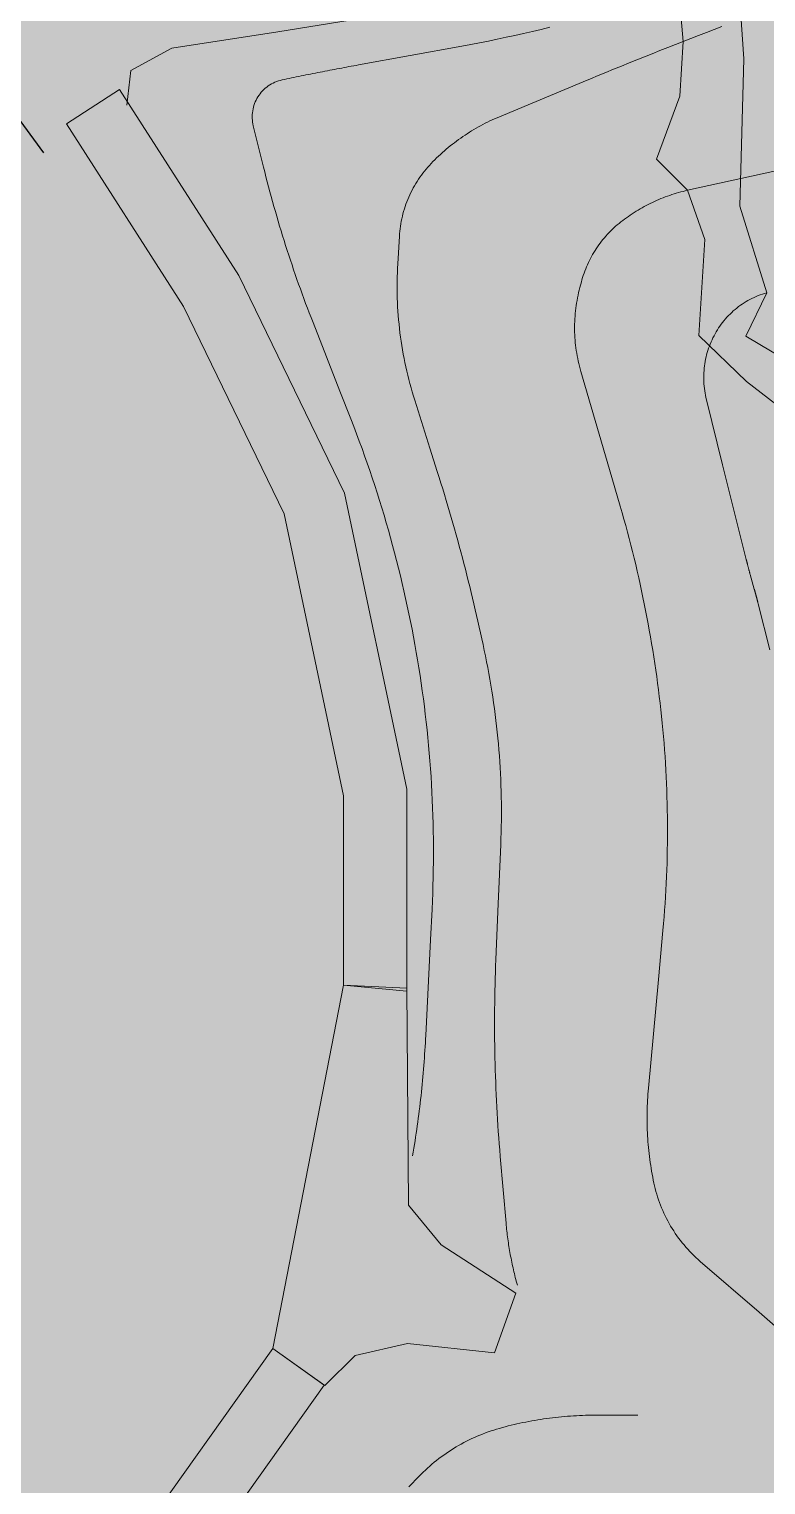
# Model space of a CAD drawing. Header units: metres. Extents: x 68582 to 69192, y 19191 to 19633.
# Drawn here: x 68836.36 to 68859.64, y 19323.81 to 19369.8 of the extents above; entities that cross this region are included whole.
import ezdxf

# ---------------------------------------------------------------- set-up
doc = ezdxf.new("R2010")
doc.units = ezdxf.units.M
doc.layers.get('0').update_dxf_attribs({"lineweight": 15})
doc.layers.add('Kasvillisuus', color=7, linetype='Continuous', lineweight=5)
doc.layers.add('None', color=7, linetype='Continuous', lineweight=5)

msp = doc.modelspace()

# ---------------------------------------------------------------- hatches: boundary and pattern name
at = {"true_color": 0xd1f0d1, "transparency": 33554687}
msp.add_hatch(color=254, dxfattribs=at).paths.add_polyline_path([(68588.122, 19191.443), (69192.296, 19191.443), (69192.296, 19628.232), (68588.122, 19628.232)], flags=0)
at = {"true_color": 0xffffff, "transparency": 33554687}
msp.add_hatch(color=7, dxfattribs=at).paths.add_polyline_path([(68839.223, 19367.89), (68842.992, 19362.017), (68846.326, 19355.142), (68848.3, 19345.789), (68848.3, 19339.407), (68846.3, 19339.6), (68846.3, 19345.58), (68844.42, 19354.49), (68841.244, 19361.037), (68837.54, 19366.81)], flags=0)
at = {"layer": 'Kasvillisuus', "true_color": 0xffffff, "transparency": 33554687}
msp.add_hatch(color=7, dxfattribs=at).paths.add_polyline_path([(68858.682, 19372.712), (68858.95, 19368.858), (68858.819, 19364.203), (68859.667, 19361.473), (68859.007, 19360.102), (68860.232, 19359.373), (68862.296, 19357.89), (68863.997, 19356.777), (68866.732, 19354.156), (68870.444, 19352.332), (68873.015, 19351.378), (68873.714, 19350.99), (68873.639, 19349.761), (68874.405, 19347.949), (68873.819, 19346.799), (68872.278, 19344.732), (68872.204, 19343.636), (68872.845, 19342.728), (68872.591, 19341.578), (68871.793, 19341.761), (68871.941, 19342.51), (68871.257, 19343.484), (68871.219, 19344.392), (68871.941, 19345.488), (68872.797, 19346.821), (68873.447, 19347.718), (68872.939, 19349.553), (68871.941, 19350.479), (68868.808, 19351.889), (68865.666, 19353.129), (68863.468, 19354.884), (68861.483, 19356.777), (68859.025, 19358.665), (68857.524, 19360.125), (68857.716, 19363.158), (68857.168, 19364.708), (68856.19, 19365.697), (68856.927, 19367.682), (68857.028, 19369.409), (68856.783, 19372.194)], flags=0)
at = {"layer": 'None', "linetype": 'Continuous', "lineweight": 0, "true_color": 0xffffff, "transparency": 33554687}
h = msp.add_hatch(color=7, dxfattribs=at)
h.paths.add_polyline_path([(68799.84, 19386.02), (68789.95, 19386.9), (68781.97, 19386.61), (68773.27, 19384.56), (68766.62, 19381.94), (68748.84, 19370.6), (68746.75, 19366.63), (68746.49, 19363.19), (68746.68, 19359.75), (68746.03, 19354.21), (68745.717, 19353), (68743.653, 19353), (68744.06, 19354.58), (68744.68, 19359.8), (68744.41, 19364.47), (68740.99, 19370.95), (68732.83, 19377.49), (68729.15, 19380.5), (68725.54, 19384.08), (68723.21, 19387.28), (68721.23, 19392.29), (68719.51, 19395.27), (68718.26, 19396.33), (68715.99, 19397.05), (68713.09, 19396.09), (68709.999, 19395.093), (68706, 19393.939), (68706, 19396.061), (68709, 19396.875), (68712.39, 19397.97), (68715.98, 19399.15), (68723.43, 19403.64), (68726.42, 19405.66), (68738.87, 19414.06), (68755.26, 19419.94), (68769.04, 19422.04), (68772.54, 19421.8), (68773.32, 19423.3), (68774.64, 19437.94), (68769.945, 19438.437), (68769.945, 19440.561), (68775.04, 19440.09), (68776.38, 19443.85), (68778.83, 19449.39), (68788.17, 19454.78), (68799.23, 19458.52), (68810.37, 19459.06), (68812.62, 19459.06), (68813.19, 19459.39), (68812.88, 19460.43), (68812.23, 19461.42), (68807.67, 19464.89), (68804.352, 19467.88), (68807.345, 19467.88), (68809.01, 19466.38), (68816.28, 19460.87), (68820.74, 19459.23), (68822.38, 19459.08), (68863.02, 19459.98), (68877.74, 19459.98), (68881.35, 19460.13), (68882.82, 19460.98), (68884.56, 19462.92), (68885.32, 19464.46), (68885.28, 19464.62), (68886.523, 19467.88), (68889.195, 19467.88), (68887.91, 19464.51), (68888.83, 19461.29), (68890.11, 19460.02), (68896, 19455.662), (68896, 19452.573), (68892.13, 19455.44), (68890.38, 19456.4), (68887.85, 19457.18), (68885.39, 19456.76), (68884.03, 19455.4), (68883.66, 19454.19), (68883.71, 19454.1), (68883.28, 19452.99), (68872.46, 19424.51), (68870.39, 19417.14), (68870.324, 19417.017), (68870.474, 19416.931), (68870.06, 19412.46), (68871.13, 19408.51), (68871.83, 19407.09), (68880.85, 19393.85), (68887.33, 19386.26), (68890.4, 19384.17), (68890.2, 19381.49), (68887.83, 19380.47), (68887.07, 19378.35), (68887.07, 19375.09), (68884.83, 19375.09), (68884.73, 19379.14), (68883.91, 19380.24), (68883.22, 19380.45), (68882.08, 19380.41), (68868.03, 19375.262), (68852.77, 19371.1), (68844.22, 19369.71), (68840.87, 19369.2), (68839.58, 19368.49), (68839.45, 19367.4), (68836.83, 19365.887), (68835.04, 19368.32), (68829.92, 19372.32), (68819.958, 19378.79), (68812.33, 19382.242), (68806.83, 19384.09)], flags=0)
h.paths.add_polyline_path([(68775.85, 19423.46), (68776.37, 19421.28), (68790.55, 19418.32), (68795.86, 19416.83), (68807.28, 19413.96), (68831.23, 19411.69), (68853.45, 19410.37), (68856.89, 19410.37), (68860.28, 19410.76), (68863.66, 19412.78), (68866.24, 19416.21), (68870.38, 19426.08), (68880.96, 19453.92), (68879.25, 19457.05), (68877.45, 19457.48), (68863.03, 19457.48), (68821.63, 19456.56), (68810.43, 19456.56), (68799.7, 19456.04), (68789.2, 19452.49), (68780.77, 19447.62), (68777.69, 19440.94)], flags=0)
h.paths.add_polyline_path([(68870.05, 19404.5), (68868.305, 19405.629), (68865.01, 19407.11), (68858.23, 19407.87), (68853.41, 19407.87), (68831.02, 19409.2), (68806.85, 19411.49), (68795.21, 19414.42), (68789.97, 19415.89), (68774.31, 19419.16), (68769.945, 19419.863), (68769.03, 19420.01), (68755.76, 19418), (68739.78, 19412.27), (68727.67, 19404.09), (68724.16, 19400.73), (68722.5, 19396.61), (68723.23, 19392.69), (68724.97, 19388.26), (68727.16, 19385.29), (68730.49, 19381.99), (68734.25, 19378.92), (68741.76, 19372.9), (68745.33, 19372.02), (68747.84, 19372.34), (68765.71, 19383.73), (68772.69, 19386.48), (68781.68, 19388.6), (68790.1, 19389.11), (68799.84, 19388.21), (68805.18, 19386.88), (68812.83, 19384.23), (68820.66, 19380.72), (68826.29, 19377.07), (68835.18, 19371.98), (68842.61, 19371.51), (68849.74, 19372.37), (68867.92, 19377.04), (68876.83, 19380.304), (68882.08, 19382.65), (68882.98, 19385.18), (68882.4, 19387.3), (68875.5, 19397.08)], flags=0)
for points in [[(68879.399, 19311.633), (68877.798, 19310.371), (68875.792, 19308.805), (68875.183, 19308.335), (68868.104, 19303.063), (68867.094, 19302.335), (68865.513, 19301.236), (68863.895, 19300.192), (68862.242, 19299.205), (68860.556, 19298.275), (68858.839, 19297.403), (68856.656, 19296.384), (68854.442, 19295.434), (68852.198, 19294.554), (68849.929, 19293.745), (68849.864, 19293.723), (68845.214, 19292.203), (68840.531, 19290.782), (68838.893, 19290.304), (68827.439, 19286.983), (68826.59, 19286.739), (68821.688, 19285.417), (68816.744, 19284.263), (68815.47, 19283.988), (68814.416, 19283.778), (68813.356, 19283.6), (68812.292, 19283.453), (68811.223, 19283.34), (68810.152, 19283.258), (68809.079, 19283.209), (68808.004, 19283.193), (68805.891, 19283.193), (68805.754, 19283.195), (68805.617, 19283.202), (68805.481, 19283.214), (68805.345, 19283.23), (68805.209, 19283.251), (68805.075, 19283.277), (68804.941, 19283.307), (68804.809, 19283.342), (68804.677, 19283.381), (68804.548, 19283.425), (68804.419, 19283.473), (68804.293, 19283.525), (68804.168, 19283.582), (68804.045, 19283.643), (68803.925, 19283.708), (68803.807, 19283.777), (68803.691, 19283.85), (68803.578, 19283.927), (68803.467, 19284.008), (68803.359, 19284.093), (68803.254, 19284.181), (68803.153, 19284.273), (68803.054, 19284.368), (68802.592, 19284.844), (68802.145, 19285.334), (68801.712, 19285.837), (68801.295, 19286.353), (68800.893, 19286.881), (68800.674, 19287.178), (68800.48, 19287.45), (68800.295, 19287.729), (68800.119, 19288.013), (68799.953, 19288.303), (68799.795, 19288.598), (68799.648, 19288.897), (68799.51, 19289.202), (68799.382, 19289.511), (68799.264, 19289.823), (68799.156, 19290.14), (68799.059, 19290.46), (68798.971, 19290.782), (68797.019, 19298.503), (68795.08, 19298.013), (68797.062, 19290.175), (68797.161, 19289.809), (68797.271, 19289.446), (68797.394, 19289.088), (68797.527, 19288.733), (68797.672, 19288.383), (68797.829, 19288.038), (68797.996, 19287.698), (68798.174, 19287.364), (68798.363, 19287.035), (68798.563, 19286.713), (68798.773, 19286.398), (68798.992, 19286.089), (68799.082, 19285.967), (68799.602, 19285.284), (68800.142, 19284.616), (68800.702, 19283.965), (68801.282, 19283.331), (68801.88, 19282.714), (68802.007, 19282.591), (68802.139, 19282.472), (68802.274, 19282.358), (68802.414, 19282.248), (68802.557, 19282.144), (68802.704, 19282.044), (68802.854, 19281.949), (68803.007, 19281.86), (68803.163, 19281.775), (68803.321, 19281.696), (68803.483, 19281.623), (68803.647, 19281.555), (68803.813, 19281.493), (68803.981, 19281.436), (68804.151, 19281.386), (68804.322, 19281.341), (68804.495, 19281.302), (68804.67, 19281.269), (68804.845, 19281.241), (68805.021, 19281.22), (68805.198, 19281.205), (68805.375, 19281.196), (68805.552, 19281.193), (68807.697, 19281.193), (68808.919, 19281.212), (68810.141, 19281.267), (68811.36, 19281.36), (68812.576, 19281.489), (68813.787, 19281.656), (68814.993, 19281.859), (68816.192, 19282.098), (68817.096, 19282.293), (68822.18, 19283.474), (68827.223, 19284.816), (68827.979, 19285.03), (68839.523, 19288.35), (68841.061, 19288.799), (68845.823, 19290.25), (68850.549, 19291.815), (68852.887, 19292.661), (68855.198, 19293.576), (68857.481, 19294.56), (68859.732, 19295.613), (68861.503, 19296.512), (68863.242, 19297.472), (68864.947, 19298.49), (68866.616, 19299.567), (68868.246, 19300.7), (68869.221, 19301.403), (68874.194, 19305.069), (68879.086, 19308.84), (68880, 19309.56), (68880, 19309.552), (68880.367, 19309.849), (68880.637, 19310.062), (68880.634, 19310.066), (68880.638, 19310.069), (68887.29, 19315.91), (68893.09, 19323.03), (68893.83, 19325.93), (68893.21, 19337.69), (68892.49, 19348.09), (68892.03, 19350.11), (68888.65, 19357.92), (68887.12, 19378.3), (68885.126, 19378.15), (68886.681, 19357.434), (68890.121, 19349.485), (68890.506, 19347.797), (68891.214, 19337.569), (68891.817, 19326.129), (68891.261, 19323.951), (68885.845, 19317.303), (68881.465, 19313.457), (68880.681, 19313.245), (68876.686, 19315.146), (68863.424, 19324.347), (68855.05, 19328.678), (68851.745, 19329.863), (68851.07, 19327.98), (68854.25, 19326.84), (68862.39, 19322.63), (68862.85, 19322.311), (68862.718, 19321.246), (68863.869, 19321.246), (68863.951, 19321.547), (68875.68, 19313.41), (68879.4, 19311.64), (68879.48, 19311.539), (68879.475, 19311.537)], [(68844.06, 19328.12), (68846.3, 19339.6), (68848.3, 19339.503), (68848.35, 19332.65), (68849.38, 19331.39), (68851.745, 19329.863), (68851.07, 19327.98), (68848.32, 19328.28), (68846.66, 19327.9), (68845.705, 19326.945)], [(68845.69, 19326.96), (68841.203, 19320.654), (68833.23, 19312.682), (68825.066, 19308.231), (68816.848, 19305.444), (68807.549, 19303.899), (68800.33, 19303.063), (68800.1, 19305.05), (68807.27, 19305.88), (68816.36, 19307.39), (68824.26, 19310.07), (68832.02, 19314.3), (68839.67, 19321.95), (68844.06, 19328.12)]]:
    msp.add_hatch(color=7, dxfattribs=at).paths.add_polyline_path(points, flags=0)

# ---------------------------------------------------------------- linework, layer by layer
at = {"layer": 'Kasvillisuus', "color": 7, "true_color": 0xffffff, "transparency": 33554687}
for points in [[(68858.682, 19372.712), (68858.95, 19368.858), (68858.819, 19364.203), (68859.667, 19361.473), (68859.007, 19360.102), (68860.232, 19359.373)], [(68861.483, 19356.777), (68859.025, 19358.665), (68857.524, 19360.125), (68857.716, 19363.158), (68857.168, 19364.708), (68856.19, 19365.697), (68856.927, 19367.682), (68857.028, 19369.409), (68856.783, 19372.194)]]:
    msp.add_lwpolyline(points, dxfattribs=at)
at = {"layer": 'None', "color": 7, "linetype": 'Continuous', "lineweight": 25, "true_color": 0xffffff, "transparency": 33554687}
msp.add_lwpolyline([(68836.83, 19365.887), (68835.04, 19368.32), (68829.92, 19372.32), (68819.958, 19378.79), (68812.33, 19382.242), (68806.83, 19384.09), (68799.84, 19386.02)], dxfattribs=at)
at = {"layer": 'None', "color": 7, "linetype": 'Continuous', "lineweight": 0, "true_color": 0xffffff, "transparency": 33554687}
msp.add_lwpolyline([(68884.83, 19375.09), (68884.73, 19379.14), (68883.91, 19380.24), (68883.22, 19380.45), (68882.08, 19380.41), (68868.03, 19375.262), (68852.77, 19371.1), (68844.22, 19369.71), (68840.87, 19369.2), (68839.58, 19368.49), (68839.45, 19367.4)], dxfattribs=at)
at = {"layer": 'None', "color": 7, "linetype": 'Continuous', "lineweight": 5, "transparency": 33554687}
for points in [[(68848.48, 19334.2), (68848.501, 19334.325), (68848.52, 19334.443), (68848.539, 19334.561), (68848.558, 19334.679), (68848.576, 19334.798), (68848.593, 19334.916), (68848.61, 19335.035), (68848.627, 19335.153), (68848.643, 19335.272), (68848.659, 19335.39), (68848.674, 19335.509), (68848.689, 19335.628), (68848.704, 19335.747), (68848.718, 19335.865), (68848.731, 19335.984), (68848.745, 19336.103), (68848.757, 19336.222), (68848.77, 19336.341), (68848.781, 19336.46), (68848.793, 19336.58), (68848.804, 19336.699), (68848.814, 19336.818), (68848.824, 19336.937), (68848.834, 19337.057), (68848.843, 19337.176), (68848.852, 19337.295), (68848.86, 19337.415), (68848.868, 19337.534), (68848.876, 19337.654), (68848.883, 19337.773), (68848.889, 19337.893), (68848.895, 19338.004), (68849.045, 19341.025), (68849.093, 19341.995), (68849.105, 19342.251), (68849.115, 19342.498), (68849.123, 19342.745), (68849.129, 19342.992), (68849.134, 19343.239), (68849.137, 19343.486), (68849.138, 19343.734), (68849.138, 19343.963), (68849.136, 19344.21), (68849.133, 19344.457), (68849.128, 19344.704), (68849.121, 19344.951), (68849.112, 19345.198), (68849.102, 19345.445), (68849.09, 19345.692), (68849.077, 19345.939), (68849.062, 19346.185), (68849.045, 19346.432), (68849.027, 19346.679), (68849.007, 19346.925), (68848.985, 19347.171), (68848.961, 19347.417), (68848.936, 19347.663), (68848.91, 19347.909), (68848.881, 19348.155), (68848.851, 19348.4), (68848.819, 19348.645), (68848.786, 19348.89), (68848.751, 19349.134), (68848.715, 19349.379), (68848.676, 19349.623), (68848.635, 19349.875), (68848.595, 19350.111), (68848.552, 19350.354), (68848.507, 19350.597), (68848.461, 19350.84), (68848.413, 19351.082), (68848.364, 19351.325), (68848.312, 19351.567), (68848.26, 19351.808), (68848.206, 19352.049), (68848.15, 19352.29), (68848.093, 19352.531), (68848.034, 19352.771), (68847.973, 19353.011), (68847.911, 19353.25), (68847.848, 19353.489), (68847.783, 19353.727), (68847.716, 19353.966), (68847.648, 19354.203), (68847.578, 19354.44), (68847.507, 19354.677), (68847.434, 19354.913), (68847.359, 19355.149), (68847.284, 19355.384), (68847.206, 19355.619), (68847.127, 19355.853), (68847.047, 19356.087), (68846.964, 19356.321), (68846.881, 19356.553), (68846.796, 19356.785), (68846.709, 19357.017), (68846.621, 19357.248), (68846.529, 19357.485), (68846.185, 19358.36), (68845.333, 19360.528), (68845.272, 19360.685), (68845.214, 19360.835), (68845.156, 19360.986), (68845.1, 19361.137), (68845.044, 19361.288), (68844.988, 19361.439), (68844.934, 19361.59), (68844.879, 19361.742), (68844.826, 19361.894), (68844.773, 19362.046), (68844.72, 19362.199), (68844.669, 19362.351), (68844.618, 19362.504), (68844.567, 19362.657), (68844.518, 19362.81), (68844.468, 19362.963), (68844.42, 19363.117), (68844.372, 19363.271), (68844.325, 19363.425), (68844.278, 19363.579), (68844.232, 19363.733), (68844.186, 19363.888), (68844.142, 19364.042), (68844.098, 19364.197), (68844.054, 19364.353), (68844.011, 19364.508), (68843.969, 19364.663), (68843.928, 19364.819), (68843.887, 19364.975), (68843.846, 19365.131), (68843.807, 19365.287), (68843.77, 19365.435), (68843.446, 19366.744), (68843.433, 19366.803), (68843.423, 19366.862), (68843.416, 19366.921), (68843.412, 19366.981), (68843.411, 19367.04), (68843.413, 19367.099), (68843.418, 19367.159), (68843.426, 19367.218), (68843.437, 19367.277), (68843.451, 19367.335), (68843.467, 19367.392), (68843.487, 19367.449), (68843.509, 19367.504), (68843.534, 19367.558), (68843.562, 19367.611), (68843.593, 19367.662), (68843.626, 19367.712), (68843.661, 19367.76), (68843.699, 19367.806), (68843.739, 19367.851), (68843.781, 19367.893), (68843.825, 19367.933), (68843.872, 19367.971), (68843.92, 19368.006), (68843.969, 19368.039), (68844.021, 19368.07), (68844.074, 19368.097), (68844.128, 19368.122), (68844.183, 19368.145), (68844.24, 19368.164), (68844.297, 19368.181), (68844.355, 19368.195), (68844.427, 19368.21), (68844.503, 19368.226), (68844.578, 19368.242), (68844.654, 19368.258), (68844.728, 19368.273), (68844.804, 19368.289), (68844.88, 19368.305), (68844.955, 19368.32), (68845.031, 19368.335), (68845.106, 19368.351), (68845.182, 19368.366), (68845.256, 19368.381), (68845.332, 19368.396), (68845.408, 19368.411), (68845.483, 19368.426), (68845.559, 19368.441), (68845.634, 19368.456), (68845.71, 19368.471), (68845.785, 19368.485), (68845.861, 19368.5), (68845.937, 19368.515), (68846.012, 19368.529), (68846.089, 19368.543), (68846.163, 19368.558), (68846.24, 19368.572), (68846.315, 19368.586), (68846.391, 19368.6), (68846.467, 19368.615), (68846.542, 19368.628), (68846.618, 19368.643), (68846.693, 19368.656), (68846.772, 19368.67), (68850.04, 19369.265), (68850.32, 19369.317), (68850.598, 19369.37), (68850.876, 19369.425), (68851.155, 19369.482), (68851.432, 19369.541), (68851.709, 19369.601), (68851.987, 19369.663), (68852.263, 19369.727), (68852.539, 19369.792), (68852.814, 19369.86)], [(68851.79, 19330.12), (68851.773, 19330.182), (68851.756, 19330.242), (68851.74, 19330.302), (68851.725, 19330.362), (68851.71, 19330.422), (68851.695, 19330.483), (68851.68, 19330.543), (68851.666, 19330.604), (68851.652, 19330.664), (68851.639, 19330.725), (68851.626, 19330.786), (68851.613, 19330.847), (68851.601, 19330.908), (68851.589, 19330.969), (68851.577, 19331.03), (68851.566, 19331.091), (68851.555, 19331.152), (68851.544, 19331.213), (68851.534, 19331.274), (68851.524, 19331.336), (68851.514, 19331.397), (68851.505, 19331.459), (68851.496, 19331.52), (68851.488, 19331.582), (68851.48, 19331.643), (68851.472, 19331.705), (68851.465, 19331.767), (68851.458, 19331.829), (68851.451, 19331.89), (68851.445, 19331.952), (68851.439, 19332.014), (68851.434, 19332.073), (68851.25, 19334.185), (68851.233, 19334.39), (68851.217, 19334.585), (68851.202, 19334.778), (68851.188, 19334.972), (68851.175, 19335.167), (68851.162, 19335.36), (68851.15, 19335.555), (68851.14, 19335.749), (68851.129, 19335.943), (68851.12, 19336.138), (68851.111, 19336.332), (68851.104, 19336.526), (68851.097, 19336.72), (68851.09, 19336.915), (68851.085, 19337.11), (68851.08, 19337.304), (68851.076, 19337.498), (68851.073, 19337.692), (68851.071, 19337.887), (68851.069, 19338.082), (68851.068, 19338.276), (68851.068, 19338.447), (68851.069, 19338.641), (68851.07, 19338.836), (68851.073, 19339.031), (68851.076, 19339.225), (68851.08, 19339.42), (68851.084, 19339.614), (68851.089, 19339.808), (68851.096, 19340.003), (68851.103, 19340.197), (68851.111, 19340.404), (68851.185, 19342.17), (68851.264, 19344.04), (68851.271, 19344.233), (68851.277, 19344.421), (68851.281, 19344.608), (68851.284, 19344.795), (68851.285, 19344.983), (68851.285, 19345.158), (68851.283, 19345.345), (68851.281, 19345.533), (68851.276, 19345.72), (68851.27, 19345.907), (68851.263, 19346.095), (68851.255, 19346.281), (68851.245, 19346.469), (68851.233, 19346.656), (68851.22, 19346.842), (68851.206, 19347.029), (68851.19, 19347.216), (68851.173, 19347.403), (68851.154, 19347.589), (68851.134, 19347.775), (68851.112, 19347.961), (68851.089, 19348.147), (68851.065, 19348.333), (68851.039, 19348.519), (68851.012, 19348.704), (68850.983, 19348.889), (68850.953, 19349.074), (68850.921, 19349.259), (68850.888, 19349.443), (68850.854, 19349.627), (68850.818, 19349.811), (68850.78, 19350), (68850.744, 19350.172), (68850.706, 19350.356), (68850.666, 19350.54), (68850.626, 19350.724), (68850.585, 19350.907), (68850.544, 19351.091), (68850.502, 19351.275), (68850.459, 19351.457), (68850.416, 19351.641), (68850.373, 19351.824), (68850.328, 19352.006), (68850.284, 19352.189), (68850.238, 19352.372), (68850.192, 19352.554), (68850.146, 19352.737), (68850.098, 19352.919), (68850.051, 19353.101), (68850.002, 19353.283), (68849.953, 19353.465), (68849.904, 19353.646), (68849.854, 19353.827), (68849.803, 19354.009), (68849.752, 19354.189), (68849.7, 19354.371), (68849.647, 19354.552), (68849.594, 19354.732), (68849.541, 19354.912), (68849.486, 19355.093), (68849.432, 19355.272), (68849.376, 19355.452), (68849.32, 19355.632), (68849.26, 19355.822), (68849.025, 19356.565), (68848.547, 19358.074), (68848.506, 19358.207), (68848.467, 19358.338), (68848.429, 19358.469), (68848.393, 19358.601), (68848.359, 19358.733), (68848.326, 19358.865), (68848.295, 19358.998), (68848.265, 19359.131), (68848.236, 19359.265), (68848.209, 19359.399), (68848.184, 19359.533), (68848.16, 19359.667), (68848.138, 19359.802), (68848.117, 19359.937), (68848.098, 19360.072), (68848.081, 19360.208), (68848.065, 19360.343), (68848.05, 19360.479), (68848.037, 19360.615), (68848.026, 19360.751), (68848.016, 19360.887), (68848.007, 19361.023), (68848.001, 19361.16), (68847.996, 19361.296), (68847.992, 19361.433), (68847.99, 19361.569), (68847.989, 19361.7), (68847.99, 19361.836), (68847.993, 19361.973), (68847.997, 19362.109), (68848.003, 19362.246), (68848.01, 19362.385), (68848.061, 19363.256), (68848.067, 19363.334), (68848.074, 19363.414), (68848.083, 19363.494), (68848.094, 19363.573), (68848.107, 19363.652), (68848.121, 19363.731), (68848.137, 19363.809), (68848.155, 19363.887), (68848.174, 19363.965), (68848.196, 19364.042), (68848.218, 19364.119), (68848.243, 19364.195), (68848.269, 19364.271), (68848.297, 19364.346), (68848.327, 19364.42), (68848.358, 19364.494), (68848.391, 19364.567), (68848.425, 19364.639), (68848.461, 19364.711), (68848.499, 19364.782), (68848.538, 19364.851), (68848.579, 19364.92), (68848.621, 19364.988), (68848.664, 19365.056), (68848.71, 19365.122), (68848.756, 19365.187), (68848.804, 19365.251), (68848.854, 19365.314), (68848.904, 19365.376), (68848.956, 19365.437), (68849.01, 19365.496), (68849.065, 19365.555), (68849.122, 19365.613), (68849.18, 19365.672), (68849.239, 19365.729), (68849.298, 19365.786), (68849.359, 19365.842), (68849.42, 19365.898), (68849.482, 19365.952), (68849.544, 19366.006), (68849.607, 19366.059), (68849.671, 19366.111), (68849.735, 19366.162), (68849.801, 19366.212), (68849.866, 19366.262), (68849.933, 19366.311), (68850, 19366.359), (68850.068, 19366.406), (68850.136, 19366.452), (68850.205, 19366.497), (68850.274, 19366.541), (68850.344, 19366.585), (68850.415, 19366.627), (68850.486, 19366.669), (68850.557, 19366.71), (68850.629, 19366.749), (68850.702, 19366.788), (68850.775, 19366.826), (68850.849, 19366.863), (68850.923, 19366.899), (68850.997, 19366.934), (68851.072, 19366.968), (68851.148, 19367.001), (68851.224, 19367.034), (68853.87, 19368.135), (68854.103, 19368.233), (68854.347, 19368.334), (68854.588, 19368.433), (68854.832, 19368.533), (68855.075, 19368.632), (68855.319, 19368.73), (68855.561, 19368.828), (68855.806, 19368.926), (68856.051, 19369.024), (68856.294, 19369.12), (68856.539, 19369.217), (68856.782, 19369.313), (68857.028, 19369.409), (68857.271, 19369.503), (68857.517, 19369.598), (68857.761, 19369.692), (68858.008, 19369.786), (68858.254, 19369.88)], [(68860.783, 19328.085), (68859.425, 19329.26), (68857.568, 19330.867), (68857.499, 19330.928), (68857.432, 19330.99), (68857.366, 19331.053), (68857.301, 19331.118), (68857.237, 19331.184), (68857.175, 19331.251), (68857.114, 19331.319), (68857.055, 19331.389), (68856.997, 19331.46), (68856.941, 19331.532), (68856.886, 19331.605), (68856.832, 19331.679), (68856.78, 19331.755), (68856.73, 19331.831), (68856.681, 19331.908), (68856.633, 19331.987), (68856.588, 19332.066), (68856.544, 19332.146), (68856.501, 19332.227), (68856.46, 19332.309), (68856.421, 19332.392), (68856.384, 19332.476), (68856.348, 19332.56), (68856.314, 19332.645), (68856.282, 19332.73), (68856.251, 19332.817), (68856.222, 19332.904), (68856.195, 19332.991), (68856.17, 19333.079), (68856.146, 19333.168), (68856.125, 19333.257), (68856.105, 19333.345), (68856.085, 19333.439), (68856.067, 19333.532), (68856.05, 19333.624), (68856.033, 19333.717), (68856.018, 19333.81), (68856.003, 19333.903), (68855.989, 19333.996), (68855.976, 19334.089), (68855.964, 19334.183), (68855.953, 19334.276), (68855.943, 19334.37), (68855.933, 19334.463), (68855.925, 19334.557), (68855.917, 19334.651), (68855.91, 19334.745), (68855.904, 19334.839), (68855.899, 19334.933), (68855.895, 19335.027), (68855.892, 19335.121), (68855.889, 19335.215), (68855.888, 19335.309), (68855.887, 19335.404), (68855.887, 19335.493), (68855.888, 19335.587), (68855.89, 19335.681), (68855.893, 19335.775), (68855.897, 19335.869), (68855.902, 19335.963), (68855.907, 19336.058), (68855.914, 19336.151), (68855.921, 19336.245), (68855.929, 19336.342), (68856.245, 19339.77), (68856.388, 19341.326), (68856.408, 19341.545), (68856.425, 19341.756), (68856.441, 19341.967), (68856.456, 19342.178), (68856.47, 19342.389), (68856.482, 19342.601), (68856.493, 19342.812), (68856.503, 19343.024), (68856.511, 19343.235), (68856.518, 19343.447), (68856.524, 19343.659), (68856.528, 19343.871), (68856.531, 19344.082), (68856.533, 19344.294), (68856.534, 19344.489), (68856.533, 19344.701), (68856.531, 19344.912), (68856.528, 19345.124), (68856.523, 19345.336), (68856.517, 19345.547), (68856.51, 19345.759), (68856.502, 19345.97), (68856.492, 19346.182), (68856.481, 19346.393), (68856.469, 19346.605), (68856.455, 19346.816), (68856.44, 19347.028), (68856.424, 19347.239), (68856.406, 19347.45), (68856.387, 19347.661), (68856.367, 19347.872), (68856.345, 19348.09), (68856.323, 19348.292), (68856.299, 19348.503), (68856.274, 19348.713), (68856.248, 19348.923), (68856.221, 19349.133), (68856.192, 19349.343), (68856.163, 19349.553), (68856.132, 19349.763), (68856.1, 19349.972), (68856.066, 19350.181), (68856.032, 19350.39), (68855.996, 19350.599), (68855.959, 19350.808), (68855.922, 19351.016), (68855.882, 19351.225), (68855.842, 19351.433), (68855.801, 19351.64), (68855.758, 19351.848), (68855.714, 19352.055), (68855.669, 19352.262), (68855.623, 19352.469), (68855.576, 19352.676), (68855.528, 19352.882), (68855.478, 19353.088), (68855.427, 19353.294), (68855.376, 19353.499), (68855.323, 19353.704), (68855.268, 19353.909), (68855.213, 19354.113), (68855.157, 19354.317), (68855.099, 19354.522), (68855.038, 19354.732), (68854.7, 19355.89), (68853.796, 19358.988), (68853.773, 19359.07), (68853.751, 19359.151), (68853.731, 19359.233), (68853.712, 19359.315), (68853.695, 19359.397), (68853.679, 19359.479), (68853.665, 19359.562), (68853.652, 19359.645), (68853.64, 19359.728), (68853.63, 19359.811), (68853.621, 19359.894), (68853.614, 19359.978), (68853.608, 19360.062), (68853.603, 19360.146), (68853.6, 19360.229), (68853.599, 19360.313), (68853.598, 19360.395), (68853.6, 19360.479), (68853.602, 19360.563), (68853.606, 19360.646), (68853.612, 19360.73), (68853.618, 19360.814), (68853.627, 19360.897), (68853.636, 19360.981), (68853.648, 19361.064), (68853.66, 19361.147), (68853.674, 19361.229), (68853.689, 19361.312), (68853.706, 19361.394), (68853.724, 19361.476), (68853.744, 19361.558), (68853.765, 19361.64), (68853.812, 19361.814), (68853.831, 19361.883), (68853.851, 19361.952), (68853.873, 19362.021), (68853.897, 19362.089), (68853.922, 19362.157), (68853.948, 19362.224), (68853.975, 19362.291), (68854.004, 19362.357), (68854.034, 19362.423), (68854.066, 19362.488), (68854.099, 19362.552), (68854.133, 19362.615), (68854.168, 19362.678), (68854.205, 19362.741), (68854.243, 19362.802), (68854.282, 19362.863), (68854.322, 19362.923), (68854.363, 19362.982), (68854.406, 19363.04), (68854.45, 19363.097), (68854.495, 19363.154), (68854.541, 19363.209), (68854.588, 19363.264), (68854.637, 19363.318), (68854.686, 19363.37), (68854.736, 19363.422), (68854.788, 19363.473), (68854.84, 19363.522), (68854.894, 19363.571), (68854.948, 19363.618), (68855.003, 19363.664), (68855.06, 19363.71), (68855.118, 19363.755), (68855.176, 19363.799), (68855.236, 19363.842), (68855.296, 19363.885), (68855.356, 19363.927), (68855.417, 19363.968), (68855.479, 19364.008), (68855.541, 19364.047), (68855.604, 19364.085), (68855.667, 19364.122), (68855.731, 19364.159), (68855.795, 19364.194), (68855.86, 19364.229), (68855.925, 19364.263), (68855.991, 19364.296), (68856.057, 19364.328), (68856.124, 19364.359), (68856.191, 19364.389), (68856.259, 19364.418), (68856.327, 19364.446), (68856.395, 19364.473), (68856.464, 19364.499), (68856.533, 19364.525), (68856.602, 19364.549), (68856.672, 19364.572), (68856.742, 19364.594), (68856.812, 19364.616), (68856.883, 19364.636), (68856.954, 19364.655), (68857.025, 19364.674), (68857.096, 19364.691), (68857.168, 19364.708), (68860.875, 19365.525)], [(68859.765, 19350.19), (68859.398, 19351.648), (68859.396, 19351.659), (68859.392, 19351.674), (68859.388, 19351.688), (68859.385, 19351.703), (68859.381, 19351.717), (68859.377, 19351.732), (68859.373, 19351.746), (68859.37, 19351.761), (68859.366, 19351.775), (68859.362, 19351.79), (68859.358, 19351.804), (68859.355, 19351.819), (68859.351, 19351.833), (68859.347, 19351.847), (68859.343, 19351.862), (68859.339, 19351.876), (68859.335, 19351.891), (68859.332, 19351.905), (68859.328, 19351.919), (68859.324, 19351.934), (68859.32, 19351.948), (68859.316, 19351.963), (68859.312, 19351.977), (68859.308, 19351.992), (68859.304, 19352.006), (68859.3, 19352.02), (68859.296, 19352.035), (68859.292, 19352.049), (68859.288, 19352.063), (68859.284, 19352.078), (68859.28, 19352.092), (68859.275, 19352.11), (68859.21, 19352.34), (68859.145, 19352.575), (68859.14, 19352.593), (68859.136, 19352.608), (68859.132, 19352.623), (68859.128, 19352.638), (68859.124, 19352.652), (68859.12, 19352.667), (68859.116, 19352.682), (68859.112, 19352.696), (68859.108, 19352.711), (68859.104, 19352.726), (68859.1, 19352.741), (68859.096, 19352.755), (68859.092, 19352.77), (68859.088, 19352.785), (68859.084, 19352.799), (68859.08, 19352.814), (68859.077, 19352.829), (68859.073, 19352.844), (68859.069, 19352.858), (68859.065, 19352.873), (68859.061, 19352.888), (68859.057, 19352.903), (68859.054, 19352.918), (68859.05, 19352.932), (68859.046, 19352.947), (68859.042, 19352.962), (68859.039, 19352.977), (68859.035, 19352.991), (68859.031, 19353.006), (68859.027, 19353.021), (68859.024, 19353.036), (68859.021, 19353.047), (68858.275, 19356.04), (68857.763, 19358.093), (68857.747, 19358.164), (68857.732, 19358.234), (68857.719, 19358.304), (68857.708, 19358.375), (68857.698, 19358.446), (68857.691, 19358.518), (68857.685, 19358.589), (68857.681, 19358.661), (68857.679, 19358.732), (68857.678, 19358.803), (68857.68, 19358.874), (68857.683, 19358.946), (68857.687, 19359.018), (68857.694, 19359.089), (68857.703, 19359.16), (68857.713, 19359.231), (68857.725, 19359.302), (68857.739, 19359.372), (68857.754, 19359.442), (68857.771, 19359.512), (68857.79, 19359.581), (68857.811, 19359.65), (68857.834, 19359.718), (68857.858, 19359.785), (68857.883, 19359.852), (68857.911, 19359.918), (68857.94, 19359.984), (68857.971, 19360.049), (68858.003, 19360.113), (68858.037, 19360.176), (68858.073, 19360.238), (68858.11, 19360.3), (68858.148, 19360.36), (68858.188, 19360.419), (68858.23, 19360.476), (68858.273, 19360.533), (68858.317, 19360.589), (68858.363, 19360.643), (68858.41, 19360.697), (68858.459, 19360.748), (68858.509, 19360.799), (68858.561, 19360.848), (68858.613, 19360.896), (68858.667, 19360.943), (68858.723, 19360.988), (68858.779, 19361.032), (68858.836, 19361.074), (68858.895, 19361.114), (68858.955, 19361.153), (68859.015, 19361.191), (68859.077, 19361.226), (68859.139, 19361.261), (68859.203, 19361.293), (68859.267, 19361.324), (68859.332, 19361.353), (68859.398, 19361.381), (68859.464, 19361.406), (68859.531, 19361.43), (68859.599, 19361.452), (68859.667, 19361.473)], [(68848.36, 19323.75), (68848.682, 19324.081), (68848.747, 19324.147), (68848.814, 19324.213), (68848.882, 19324.277), (68848.951, 19324.34), (68849.021, 19324.402), (68849.092, 19324.463), (68849.164, 19324.523), (68849.237, 19324.582), (68849.311, 19324.639), (68849.386, 19324.695), (68849.461, 19324.75), (68849.538, 19324.804), (68849.616, 19324.856), (68849.694, 19324.907), (68849.773, 19324.957), (68849.853, 19325.006), (68849.934, 19325.053), (68850.015, 19325.099), (68850.098, 19325.143), (68850.181, 19325.187), (68850.264, 19325.228), (68850.349, 19325.269), (68850.434, 19325.308), (68850.52, 19325.345), (68850.606, 19325.382), (68850.693, 19325.416), (68850.78, 19325.45), (68850.868, 19325.482), (68850.957, 19325.512), (68851.046, 19325.541), (68851.135, 19325.569), (68851.225, 19325.595), (68851.316, 19325.62), (68851.408, 19325.645), (68851.5, 19325.669), (68851.593, 19325.692), (68851.685, 19325.714), (68851.778, 19325.735), (68851.871, 19325.756), (68851.964, 19325.776), (68852.057, 19325.795), (68852.151, 19325.813), (68852.244, 19325.831), (68852.338, 19325.847), (68852.432, 19325.863), (68852.526, 19325.878), (68852.62, 19325.892), (68852.714, 19325.906), (68852.808, 19325.918), (68852.903, 19325.93), (68852.998, 19325.941), (68853.092, 19325.951), (68853.187, 19325.961), (68853.282, 19325.969), (68853.377, 19325.977), (68853.471, 19325.984), (68853.566, 19325.99), (68853.661, 19325.995), (68853.757, 19326), (68853.852, 19326.003), (68853.947, 19326.006), (68854.042, 19326.008), (68854.137, 19326.01), (68854.232, 19326.01), (68855.6, 19326.01)]]:
    msp.add_lwpolyline(points, dxfattribs=at)
at = {"layer": 'None', "color": 7, "linetype": 'Continuous', "lineweight": 5, "true_color": 0xffffff, "transparency": 33554687}
for points in [[(68839.223, 19367.89), (68842.992, 19362.017), (68846.326, 19355.142), (68848.3, 19345.789), (68848.3, 19339.407), (68846.3, 19339.6), (68846.3, 19345.58), (68844.42, 19354.49), (68841.244, 19361.037), (68837.54, 19366.81)], [(68844.06, 19328.12), (68846.3, 19339.6), (68848.3, 19339.503), (68848.35, 19332.65), (68849.38, 19331.39), (68851.745, 19329.863), (68851.07, 19327.98), (68848.32, 19328.28), (68846.66, 19327.9), (68845.705, 19326.945)]]:
    msp.add_lwpolyline(points, close=True, dxfattribs=at)
for points in [[(68800.1, 19305.05), (68807.27, 19305.88), (68816.36, 19307.39), (68824.26, 19310.07), (68832.02, 19314.3), (68839.67, 19321.95), (68844.06, 19328.12), (68845.69, 19326.96)], [(68845.69, 19326.96), (68841.203, 19320.654), (68833.23, 19312.682), (68825.066, 19308.231), (68816.848, 19305.444), (68807.549, 19303.899), (68800.33, 19303.063)]]:
    msp.add_lwpolyline(points, dxfattribs=at)

doc.saveas('drawing.dxf')
